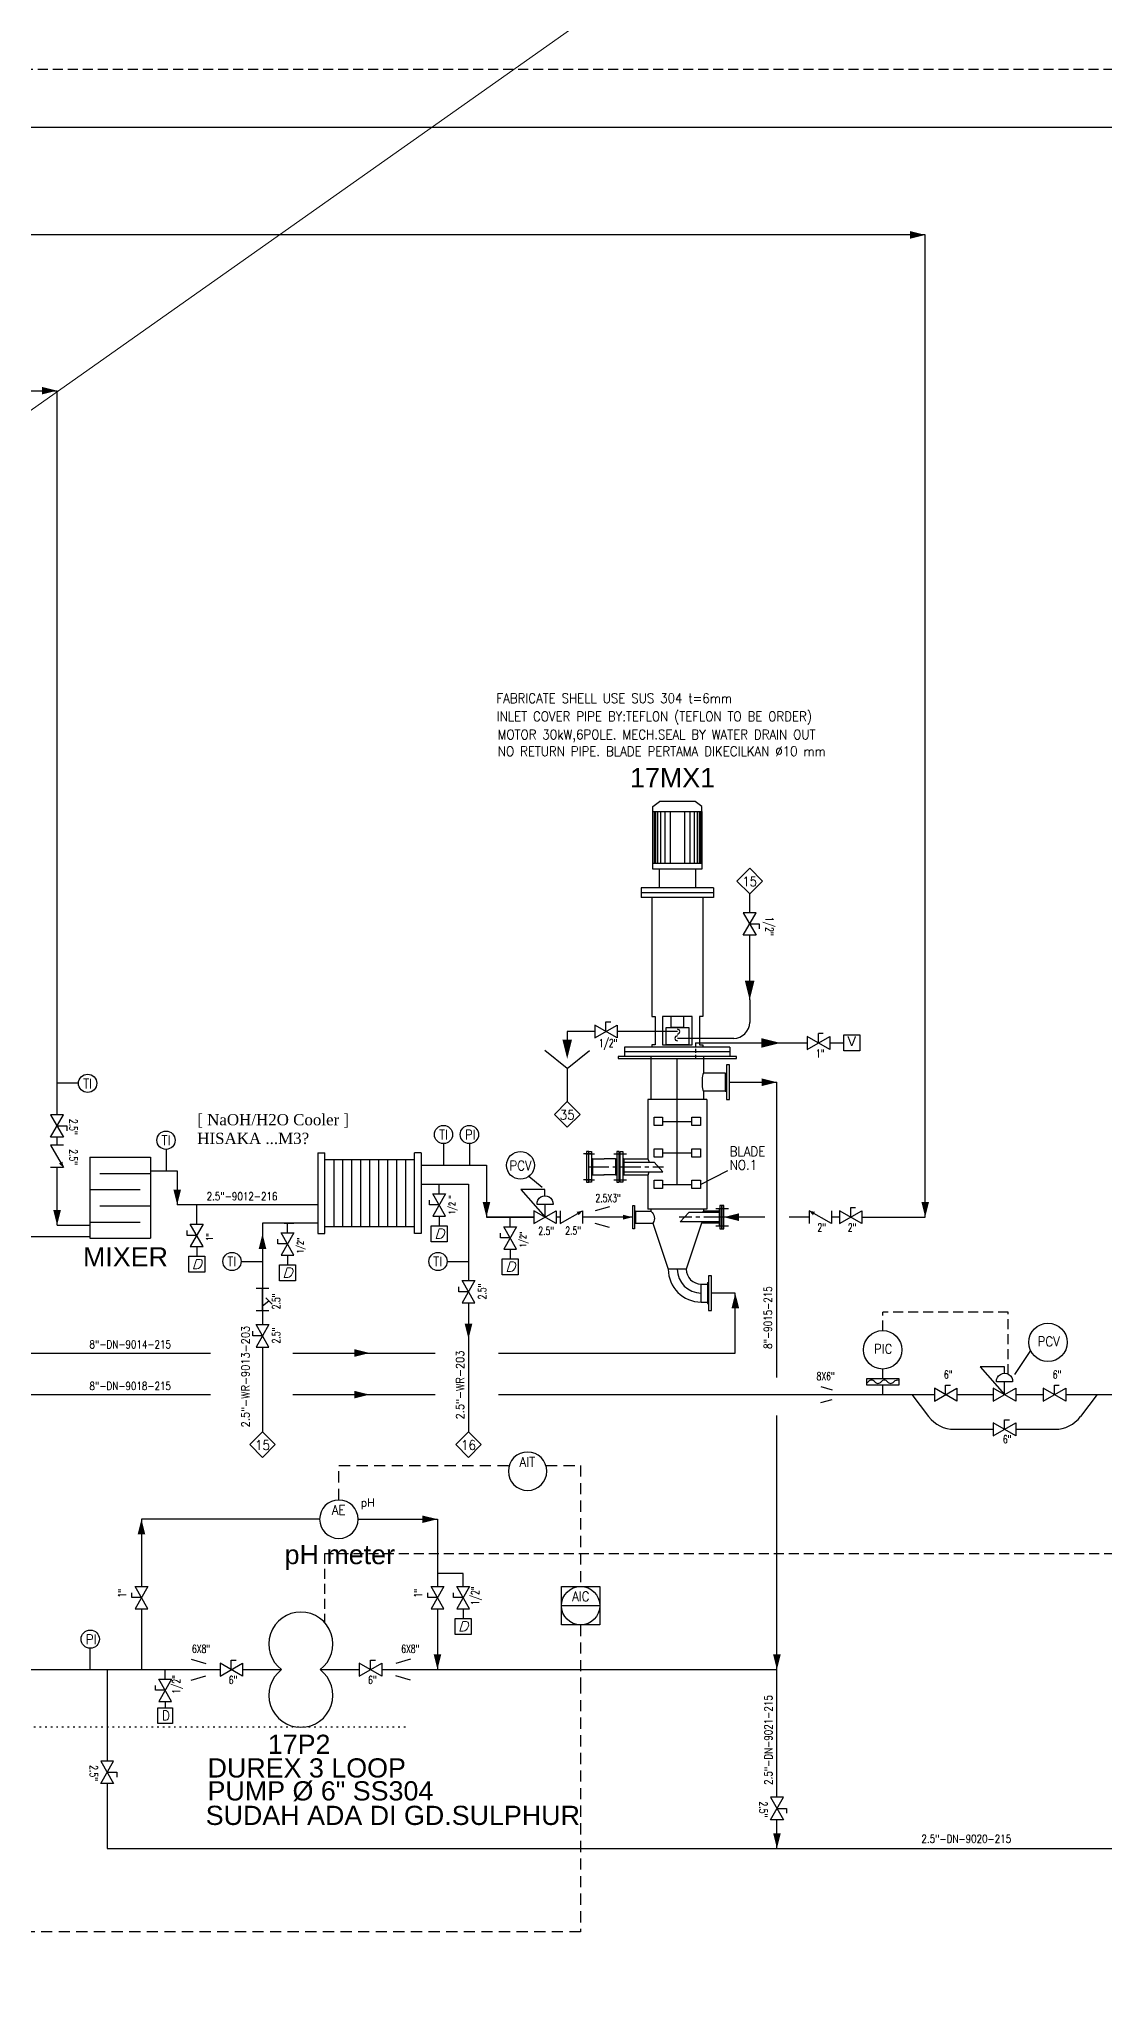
# Model space of a CAD drawing. Extents: x -29512 to 147477, y -5232 to 39709.
# Drawn here: x 138674.4 to 138740.9, y 7983 to 8104.3 of the extents above; entities that cross this region are included whole.
import ezdxf
from ezdxf.enums import TextEntityAlignment as Align

# ---------------------------------------------------------------- set-up
doc = ezdxf.new("R2010")
doc.units = 0
for name, pattern in [('CENTER', [2, 1.25, -0.25, 0.25, -0.25]), ('DOTTED', [0.25, 0, -0.25]), ('HIDDEN', [0.375, 0.25, -0.125]), ('TRATT2', [1.1, 0.7, -0.4])]:
    doc.linetypes.add(name, pattern=pattern)
doc.layers.get('0').update_dxf_attribs({"linetype": 'CONTINUOUS'})
for name, color, linetype in [('100', 1, 'CONTINUOUS'), ('GREEN', 92, 'CONTINUOUS'), ('Layer2', 13, 'CONTINUOUS'), ('NUVOLA', 6, 'CONTINUOUS'), ('P-707D', 7, 'CONTINUOUS'), ('RED', 1, 'CONTINUOUS'), ('S', 7, 'CONTINUOUS'), ('TRATT2', 5, 'TRATT2'), ('Y', 92, 'CONTINUOUS')]:
    doc.layers.add(name, color=color, linetype=linetype)
doc.layers.add('FITTING', color=7, linetype='CONTINUOUS', lineweight=13)
doc.styles.add('A3', font='arial.ttf', dxfattribs={"height": 0.3})
doc.styles.add('A6', font='arial.ttf', dxfattribs={"height": 0.6})
doc.styles.add('S', font='ITALIC', dxfattribs={"height": 6})
doc.styles.add('S2', font='SIMPLEX', dxfattribs={"height": 0.2})
doc.styles.add('S25', font='SIMPLEX', dxfattribs={"width": 0.8, "height": 0.25})
doc.styles.add('S25S', font='SIMPLEX.shx', dxfattribs={"width": 0.64, "height": 0.25})
doc.styles.add('S3', font='SIMPLEX', dxfattribs={"width": 0.9, "height": 0.3})
doc.styles.add('S3S', font='SIMPLEX', dxfattribs={"width": 0.7, "height": 0.3})

# ---------------------------------------------------------------- blocks, each defined once
blk = doc.blocks.new('NOMEN', base_point=(35, 22))
for p, q in [((35, 22.8), (34.6, 22.4)), ((35.4, 22.4), (35, 22.8)), ((34.6, 22.4), (35, 22)), ((35, 22), (35.4, 22.4))]:
    blk.add_line(p, q)
at = {"style": 'S3', "width": 0.9}
blk.add_attdef('1', text='', height=0.3, dxfattribs=at).set_placement((35, 22.236), align=Align.CENTER)
blk = doc.blocks.new('PRESA', base_point=(1.75, 0.1))
for p, q in [((1.5, 0.1), (1.5, 0.6)), ((1.5, 0.6), (2, 0.6)), ((2, 0.1), (1.5, 0.1)), ((2, 0.6), (2, 0.1))]:
    blk.add_line(p, q)
at = {"style": 'S', "width": 1.2}
blk.add_attdef('1', text='', height=0.3, dxfattribs=at).set_placement((1.75, 0.2), align=Align.CENTER)
blk = doc.blocks.new('FRECC1', base_point=(14, 17))
blk.add_solid([(14, 17), (14.3, 17.075), (14.3, 16.925)])
blk = doc.blocks.new('S', base_point=(32, 46))
for p, q in [((32.7, 45.8), (32, 46.2)), ((32, 45.8), (32.7, 46.2)), ((32, 46.2), (32, 45.8)), ((32.35, 46), (32.35, 46.3)), ((32.35, 46.3), (32.5, 46.3)), ((32.7, 46.2), (32.7, 45.8))]:
    blk.add_line(p, q)
at = {"layer": 'S', "style": 'S2', "width": 0.7}
blk.add_attdef('S', text='', height=0.2, dxfattribs=at).set_placement((32.35, 46.35), align=Align.CENTER)
blk = doc.blocks.new('K', base_point=(28, 47))
for p, q in [((28.7, 46.8), (28, 47.2)), ((28, 46.8), (28.7, 47.2)), ((28, 47.2), (28, 46.8)), ((28.7, 47.2), (28.7, 46.8))]:
    blk.add_line(p, q)
at = {"layer": 'S', "style": 'S2', "width": 0.7}
blk.add_attdef('K', text='', height=0.2, dxfattribs=at).set_placement((28.35, 47.3), align=Align.CENTER)
blk = doc.blocks.new('HC')
for p, q in [((1.107, 0.867), (0.35, 0)), ((0.356, 0.867), (1.107, 0.867)), ((0.356, 0.679), (0.356, 0.867)), ((0.1, 0.4), (0.6, 0.4)), ((0.35, 0.3), (0.35, 0.4)), ((0.35, 0), (0.35, 0.3))]:
    blk.add_line(p, q)
blk.add_arc((0.35, 0.419), 0.251, 355.65799, 184.34201)
blk.add_blockref('K', (0, 0))
blk = doc.blocks.new('LINEA', base_point=(21, 32))
at = {"layer": 'S', "style": 'S25', "width": 0.9}
blk.add_attdef('LINE', (21, 32.14), '', height=0.25, dxfattribs=at)
blk = doc.blocks.new('LOCALE')
blk.add_circle((0, 0), 0.6)
at = {"width": 0.9}
for tag, height, style, p in [('SIGLA', 0.3, 'S3', (0.005, 0.139)), ('NUMERO', 0.25, 'S25', (0.005, -0.436))]:
    blk.add_attdef(tag, text='', height=height, dxfattribs=dict(at, style=style)).set_placement(p, align=Align.CENTER)
blk = doc.blocks.new('MEMBRANA', base_point=(69.5, 41))
at = {"layer": 'S'}
for p, q in [((69, 41), (69, 41.2)), ((69, 41.2), (70, 41.2)), ((70, 41), (69, 41)), ((70, 41.2), (70, 41))]:
    blk.add_line(p, q, dxfattribs=at)
for centre, start, end in [((68.95, 41.175), 293.57818, 323.1301), ((69.15, 41.025), 36.8699, 143.1301), ((69.35, 41.175), 216.8699, 323.1301), ((69.55, 41.025), 36.8699, 143.1301), ((69.75, 41.175), 216.8699, 323.1301), ((69.95, 41.025), 68.19859, 143.1301)]:
    blk.add_arc(centre, 0.125, start, end, dxfattribs=at)
blk = doc.blocks.new('DRENO', base_point=(24, 11.8))
for p, q in [((24, 11.5), (24, 11.8)), ((24, 10.8), (24, 10.5))]:
    blk.add_line(p, q)
at = {"layer": 'S'}
for p, q in [((23.7, 11.15), (23.7, 11.3)), ((24, 11.15), (23.7, 11.15)), ((24.2, 10.8), (23.8, 11.5)), ((24.2, 11.5), (23.8, 10.8)), ((23.8, 11.5), (24.2, 11.5)), ((23.8, 10.8), (24.2, 10.8))]:
    blk.add_line(p, q, dxfattribs=at)
ref = blk.add_blockref('PRESA', (24, 10))
ref.add_attrib('1', 'D', dxfattribs={"layer": 'S', "height": 0.3, "style": 'S', "width": 1.2}).set_placement((24, 10.1), align=Align.CENTER)
at = {"layer": 'S', "style": 'S2', "width": 0.7}
for p in [(23.6, 11.15), (24.5, 11.15)]:
    blk.add_attdef('S', text='', height=0.2, rotation=90, dxfattribs=at).set_placement(p, align=Align.CENTER)
blk = doc.blocks.new('STRUM0')
blk.add_circle((0, 0), 0.6)
at = {"style": 'S3', "width": 0.9}
blk.add_attdef('2', text='', height=0.3, dxfattribs=at).set_placement((0.005, 0.139), align=Align.CENTER)
at = {"layer": 'S', "style": 'S25', "width": 0.9}
blk.add_attdef('1', text='', height=0.25, dxfattribs=at).set_placement((0.005, -0.436), align=Align.CENTER)
blk = doc.blocks.new('COMPUTER')
blk.add_line((-0.6, 0), (0.6, 0))
blk.add_lwpolyline([(-0.6, 0.6), (0.6, 0.6), (0.6, -0.6), (-0.6, -0.6), (-0.6, 0.6)])
blk.add_circle((0, 0), 0.6)
at = {"width": 0.9}
for tag, height, style, p in [('SIGLA', 0.3, 'S3', (0.005, 0.139)), ('NUMERO', 0.25, 'S25', (0.005, -0.436))]:
    blk.add_attdef(tag, text='', height=height, dxfattribs=dict(at, style=style)).set_placement(p, align=Align.CENTER)
at = {"style": 'S2'}
for tag, p in [('3', (0.8, 0.4)), ('4', (0.8, 0.1))]:
    blk.add_attdef(tag, p, '', height=0.2, dxfattribs=at)

msp = doc.modelspace()

# ---------------------------------------------------------------- linework, layer by layer
at = {"color": 5, "linetype": 'HIDDEN', "ltscale": 2.5}
for p, q in [((138568.407, 8102.364), (138783.4535, 8102.364)), ((138734.9497, 8024.6922), (138727.1126, 8024.6922)), ((138727.1126, 8023.5325), (138727.1126, 8024.6922)), ((138734.9497, 8020.8177), (138734.9497, 8024.6922)), ((138745.3157, 8009.5917), (138692.2535, 8009.5917)), ((138692.2535, 8009.5917), (138692.2535, 8005.2844))]:
    msp.add_line(p, q, dxfattribs=at)
for p, q in [((138710.528, 8041.8207), (138709.128, 8042.6207)), ((138709.128, 8041.8207), (138710.528, 8042.6207)), ((138709.128, 8042.6207), (138709.128, 8041.8207)), ((138709.828, 8042.2207), (138709.828, 8042.8207)), ((138709.828, 8042.8207), (138710.128, 8042.8207)), ((138710.528, 8042.6207), (138710.528, 8041.8207)), ((138722.4006, 8041.1092), (138723.8006, 8041.9092)), ((138722.4006, 8041.9092), (138722.4006, 8041.1092)), ((138723.8006, 8041.1092), (138722.4006, 8041.9092)), ((138723.1006, 8041.5092), (138723.1006, 8042.1092)), ((138723.4006, 8042.1092), (138723.1006, 8042.1092)), ((138723.8006, 8041.9092), (138723.8006, 8041.1092)), ((138707.4055, 8039.9153), (138706.0055, 8041.0457)), ((138707.4055, 8039.9153), (138708.8055, 8041.0457)), ((138707.4055, 8039.9153), (138707.4055, 8037.8457)), ((138692.8182, 8034.222), (138692.8182, 8030.022)), ((138693.3782, 8034.222), (138693.3782, 8030.022)), ((138693.9382, 8034.222), (138693.9382, 8030.022)), ((138694.4982, 8034.222), (138694.4982, 8030.022)), ((138695.0582, 8034.222), (138695.0582, 8030.022)), ((138695.6182, 8034.222), (138695.6182, 8030.022)), ((138696.1782, 8034.222), (138696.1782, 8030.022)), ((138696.7382, 8034.222), (138696.7382, 8030.022)), ((138697.2982, 8034.222), (138697.2982, 8030.022)), ((138705.0135, 8033.1759), (138705.8502, 8032.5053)), ((138698.2782, 8032.6844), (138701.2402, 8032.6844)), ((138701.2402, 8032.6844), (138701.2402, 8029.6446)), ((138691.8382, 8031.3849), (138683.0445, 8031.3849)), ((138684.2616, 8030.7849), (138684.2616, 8031.3849)), ((138705.0194, 8030.622), (138702.3598, 8030.622)), ((138691.8582, 8030.2464), (138688.373, 8030.2464)), ((138688.373, 8030.2464), (138688.373, 8023.9048)), ((138689.7336, 8030.2464), (138690.3336, 8030.2464)), ((138701.2402, 8029.9886), (138701.2402, 8026.6586)), ((138700.6402, 8025.9586), (138700.6402, 8026.2586)), ((138701.2402, 8025.9586), (138700.6402, 8025.9586)), ((138701.6402, 8026.6586), (138700.8402, 8025.2586)), ((138700.8402, 8026.6586), (138701.6402, 8026.6586)), ((138701.6402, 8025.2586), (138700.8402, 8026.6586)), ((138700.8402, 8025.2586), (138701.6402, 8025.2586)), ((138701.2402, 8025.2586), (138701.2402, 8024.9689)), ((138701.2402, 8025.2586), (138701.2402, 8019.9514)), ((138701.2402, 8024.6477), (138701.2402, 8017.2093)), ((138687.773, 8023.2048), (138687.773, 8023.5048)), ((138688.373, 8023.2048), (138687.773, 8023.2048)), ((138688.773, 8023.9048), (138687.973, 8022.5048)), ((138687.973, 8023.9048), (138688.773, 8023.9048)), ((138688.773, 8022.5048), (138687.973, 8023.9048)), ((138687.973, 8022.5048), (138688.773, 8022.5048)), ((138688.373, 8022.5048), (138688.373, 8017.2093)), ((138736.3501, 8022.2872), (138735.3401, 8020.7981)), ((138727.1126, 8020.5325), (138727.1126, 8021.1325)), ((138727.1126, 8019.5325), (138727.1126, 8020.1325)), ((138731.7417, 8019.1325), (138730.3417, 8019.9325)), ((138730.3417, 8019.1325), (138731.7417, 8019.9325)), ((138730.3417, 8019.9325), (138730.3417, 8019.1325)), ((138731.0417, 8019.5325), (138731.0417, 8020.1325)), ((138731.0417, 8020.1325), (138731.3417, 8020.1325)), ((138731.7417, 8019.9325), (138731.7417, 8019.1325)), ((138738.5417, 8019.1325), (138737.1417, 8019.9325)), ((138737.1417, 8019.1325), (138738.5417, 8019.9325)), ((138737.1417, 8019.9325), (138737.1417, 8019.1325)), ((138737.8417, 8019.5325), (138737.8417, 8020.1325)), ((138737.8417, 8020.1325), (138738.1417, 8020.1325)), ((138738.5417, 8019.9325), (138738.5417, 8019.1325)), ((138735.4229, 8016.9656), (138734.0229, 8017.7656)), ((138734.0229, 8016.9656), (138735.4229, 8017.7656)), ((138734.0229, 8017.7656), (138734.0229, 8016.9656)), ((138734.7229, 8017.3656), (138734.7229, 8017.9656)), ((138734.7229, 8017.9656), (138735.0229, 8017.9656)), ((138735.4229, 8017.7656), (138735.4229, 8016.9656)), ((138691.9423, 8011.7438), (138680.812, 8011.7438)), ((138680.812, 8011.7438), (138680.812, 8007.5438)), ((138694.3423, 8011.7438), (138699.3009, 8011.7438)), ((138699.3009, 8011.7438), (138699.3009, 8007.5438)), ((138681.212, 8007.5438), (138680.412, 8006.1438)), ((138680.412, 8007.5438), (138681.212, 8007.5438)), ((138681.212, 8006.1438), (138680.412, 8007.5438)), ((138699.7009, 8007.5438), (138698.9009, 8006.1438)), ((138698.9009, 8007.5438), (138699.7009, 8007.5438)), ((138699.7009, 8006.1438), (138698.9009, 8007.5438)), ((138700.9009, 8008.3438), (138699.3009, 8008.3438)), ((138700.9009, 8008.1438), (138700.9009, 8008.3438)), ((138700.9009, 8007.5438), (138700.9009, 8008.1438)), ((138680.212, 8006.8438), (138680.212, 8007.1438)), ((138680.812, 8006.8438), (138680.212, 8006.8438)), ((138680.412, 8006.1438), (138681.212, 8006.1438)), ((138680.812, 8006.1438), (138680.812, 8002.3438)), ((138698.7009, 8006.8438), (138698.7009, 8007.1438)), ((138699.3009, 8006.8438), (138698.7009, 8006.8438)), ((138698.9009, 8006.1438), (138699.7009, 8006.1438)), ((138699.3009, 8006.1438), (138699.3009, 8002.3438)), ((138700.9009, 8006.1438), (138700.9009, 8005.5438)), ((138687.1179, 8001.9438), (138685.7179, 8002.7438)), ((138685.7179, 8001.9438), (138687.1179, 8002.7438)), ((138685.7179, 8002.7438), (138685.7179, 8001.9438)), ((138686.4179, 8002.3438), (138686.4179, 8002.9438)), ((138686.4179, 8002.9438), (138686.7179, 8002.9438)), ((138687.1179, 8002.7438), (138687.1179, 8001.9438)), ((138695.8205, 8001.9438), (138694.4205, 8002.7438)), ((138694.4205, 8001.9438), (138695.8205, 8002.7438)), ((138694.4205, 8002.7438), (138694.4205, 8001.9438)), ((138695.1205, 8002.3438), (138695.1205, 8002.9438)), ((138695.1205, 8002.9438), (138695.4205, 8002.9438)), ((138695.8205, 8002.7438), (138695.8205, 8001.9438))]:
    msp.add_line(p, q)
at = {"color": 0}
for p, q in [((138709.128, 8042.2207), (138707.4055, 8042.2207)), ((138707.4055, 8042.2207), (138707.4055, 8041.1971)), ((138714.2875, 8042.2207), (138710.528, 8042.2207)), ((138676.8751, 8038.9866), (138675.5399, 8038.9866)), ((138699.6788, 8035.2169), (138699.6788, 8033.8817)), ((138701.2957, 8035.2169), (138701.2957, 8033.8817)), ((138682.3461, 8034.8592), (138682.3461, 8033.5239)), ((138681.3724, 8033.5239), (138683.0445, 8033.5239)), ((138683.0445, 8033.5239), (138683.0445, 8031.3849)), ((138698.2782, 8033.8817), (138702.3598, 8033.8817)), ((138702.3598, 8033.8817), (138702.3598, 8030.622)), ((138715.7236, 8032.6715), (138717.4406, 8033.5419)), ((138702.3598, 8030.622), (138705.3236, 8030.622)), ((138687.0378, 8027.8531), (138688.373, 8027.8531)), ((138699.905, 8027.8531), (138701.2402, 8027.8531)), ((138677.5888, 8003.679), (138677.5888, 8002.3438)), ((138682.2931, 8001.7585), (138682.2931, 8002.3438)), ((138682.2931, 8000.3585), (138682.2931, 7999.9503))]:
    msp.add_line(p, q, dxfattribs=at)
at = {"color": 5}
for p, q in [((138677.5778, 8034.3672), (138681.3724, 8034.3672)), ((138677.5778, 8034.3672), (138677.5778, 8029.3077)), ((138677.5778, 8034.3672), (138681.3724, 8034.3672)), ((138681.3724, 8034.3672), (138681.3724, 8029.3077)), ((138678.2102, 8033.3553), (138681.3724, 8033.3553)), ((138677.5778, 8032.3434), (138680.74, 8032.3434)), ((138678.2102, 8031.3315), (138681.3724, 8031.3315)), ((138677.5778, 8030.3196), (138680.74, 8030.3196)), ((138677.5778, 8029.3077), (138681.3724, 8029.3077))]:
    msp.add_line(p, q, dxfattribs=at)
at = {"color": 0}
msp.add_lwpolyline([(138681.8252, 7999.9503), (138682.761, 7999.9503), (138682.761, 7998.9754), (138681.8252, 7998.9754)], close=True, dxfattribs=at)
for centre in [(138677.4464, 8038.9866), (138682.3461, 8035.4304), (138699.6788, 8035.7881), (138701.2957, 8035.7881), (138686.4665, 8027.8531), (138699.3338, 8027.8531), (138677.6112, 8004.2498)]:
    msp.add_circle(centre, 0.5712, dxfattribs=at)
for centre, radius in [((138704.4872, 8033.8656), 0.8675), ((138737.4362, 8022.7975), 1.2)]:
    msp.add_circle(centre, radius)
at = {"layer": 'FITTING', "linetype": 'ByBlock', "ltscale": 0.5}
msp.add_line((138383.5333, 7876.2005), (138801.2833, 8170.9505), dxfattribs=at)
at = {"layer": 'GREEN'}
for p, q in [((138712.7586, 8056.2775), (138713.1621, 8056.6081)), ((138712.7586, 8055.9777), (138712.7586, 8056.2775)), ((138712.8277, 8055.9777), (138712.8277, 8052.7154)), ((138712.9145, 8055.9777), (138712.9145, 8052.7154)), ((138713.0406, 8055.9777), (138713.0406, 8052.7154)), ((138715.4021, 8056.6081), (138713.1621, 8056.6081)), ((138713.2378, 8055.9777), (138713.2378, 8052.7154)), ((138713.498, 8055.9777), (138713.498, 8052.7154)), ((138713.8292, 8055.9777), (138713.8292, 8052.7154)), ((138714.7349, 8055.9777), (138714.7349, 8052.7154)), ((138715.0661, 8055.9777), (138715.0661, 8052.7154)), ((138715.3264, 8055.9777), (138715.3264, 8052.7154)), ((138715.8055, 8056.2775), (138715.4021, 8056.6081)), ((138715.5235, 8055.9777), (138715.5235, 8052.7154)), ((138715.6497, 8055.9777), (138715.6497, 8052.7154)), ((138715.7364, 8055.9777), (138715.7364, 8052.7154)), ((138715.8055, 8055.9777), (138715.8055, 8056.2775)), ((138715.8055, 8052.7154), (138712.7586, 8052.7154)), ((138713.1411, 8052.3815), (138713.1411, 8051.1953)), ((138715.423, 8052.3815), (138715.423, 8051.1953)), ((138716.5376, 8051.1953), (138712.0265, 8051.1953)), ((138712.0265, 8051.1953), (138712.0265, 8050.9001)), ((138716.5376, 8051.1953), (138716.5376, 8050.9001)), ((138716.5376, 8050.9001), (138712.0265, 8050.9001)), ((138712.0265, 8050.9001), (138712.0265, 8050.6048)), ((138716.5376, 8050.6048), (138712.0265, 8050.6048)), ((138712.6877, 8050.6048), (138712.6877, 8043.1726)), ((138715.8764, 8050.6048), (138715.8764, 8043.1726)), ((138716.5376, 8050.9001), (138716.5376, 8050.6048)), ((138712.6877, 8043.1726), (138712.8979, 8043.1726)), ((138712.8979, 8043.1726), (138712.8979, 8041.3949)), ((138715.8764, 8043.1726), (138715.6662, 8043.1726)), ((138715.6662, 8043.1726), (138715.6662, 8041.3949)), ((138712.6877, 8041.3949), (138712.6877, 8041.2508)), ((138712.8979, 8041.3949), (138712.6877, 8041.3949)), ((138715.6662, 8041.3949), (138715.8764, 8041.3949)), ((138715.8764, 8041.3949), (138715.8764, 8041.2508)), ((138717.5729, 8041.2508), (138710.9912, 8041.2508)), ((138710.9912, 8041.2508), (138710.9912, 8040.9556)), ((138717.5729, 8040.9556), (138710.9912, 8040.9556)), ((138710.9912, 8040.9556), (138710.9912, 8040.6603)), ((138712.6385, 8040.6603), (138712.6385, 8037.9676)), ((138715.9256, 8040.6603), (138715.9256, 8039.6158)), ((138717.5729, 8041.2508), (138717.5729, 8040.9556)), ((138717.5729, 8040.9556), (138717.5729, 8040.6603)), ((138717.2768, 8039.6158), (138715.9256, 8039.6158)), ((138717.2768, 8039.6158), (138717.2768, 8038.491)), ((138717.2768, 8039.6158), (138717.3575, 8039.6158)), ((138712.4466, 8037.9676), (138712.4466, 8034.2663)), ((138716.1175, 8037.9676), (138712.4466, 8037.9676)), ((138715.9256, 8038.491), (138715.9256, 8037.9676)), ((138715.9256, 8038.491), (138715.9256, 8037.9676)), ((138715.9256, 8038.491), (138715.9256, 8037.9676)), ((138717.2768, 8038.491), (138715.9256, 8038.491)), ((138716.1175, 8037.9676), (138716.1175, 8031.1141)), ((138717.2768, 8038.491), (138717.3575, 8038.491)), ((138712.8405, 8036.3408), (138712.8405, 8036.865)), ((138712.8405, 8036.865), (138713.3647, 8036.865)), ((138713.3647, 8036.865), (138713.3647, 8036.3408)), ((138713.3647, 8036.6029), (138715.1994, 8036.6029)), ((138715.1994, 8036.865), (138715.7236, 8036.865)), ((138715.1994, 8036.3408), (138715.1994, 8036.865)), ((138715.7236, 8036.865), (138715.7236, 8036.3408)), ((138713.3647, 8036.3408), (138712.8405, 8036.3408)), ((138715.7236, 8036.3408), (138715.1994, 8036.3408)), ((138691.8382, 8034.642), (138691.8382, 8029.602)), ((138691.8382, 8034.642), (138692.2582, 8034.642)), ((138692.2582, 8029.602), (138692.2582, 8034.642)), ((138692.2582, 8034.222), (138697.8582, 8034.222)), ((138697.8582, 8029.602), (138697.8582, 8034.642)), ((138698.2782, 8034.642), (138697.8582, 8034.642)), ((138698.2782, 8034.642), (138698.2782, 8029.602)), ((138708.9924, 8034.2663), (138708.9206, 8034.2663)), ((138708.9924, 8034.2663), (138709.7114, 8034.2663)), ((138708.9924, 8034.2663), (138708.9924, 8033.2657)), ((138710.4305, 8034.2663), (138709.7114, 8034.2663)), ((138710.4305, 8034.2663), (138710.4305, 8033.2657)), ((138710.4305, 8034.2663), (138710.5023, 8034.2663)), ((138710.9421, 8034.2663), (138710.8703, 8034.2663)), ((138710.9421, 8034.2663), (138712.4466, 8034.2663)), ((138710.9421, 8034.2663), (138710.9421, 8033.2657)), ((138710.9421, 8034.0663), (138712.8326, 8034.0663)), ((138713.3763, 8033.4657), (138712.8326, 8034.0663)), ((138712.8405, 8034.3751), (138712.8405, 8034.8993)), ((138712.8405, 8034.8993), (138713.3647, 8034.8993)), ((138713.3647, 8034.3751), (138712.8405, 8034.3751)), ((138713.3647, 8034.8993), (138713.3647, 8034.3751)), ((138713.3647, 8034.6372), (138715.1994, 8034.6372)), ((138715.1994, 8034.3751), (138715.1994, 8034.8993)), ((138715.1994, 8034.8993), (138715.7236, 8034.8993)), ((138715.7236, 8034.3751), (138715.1994, 8034.3751)), ((138715.7236, 8034.8993), (138715.7236, 8034.3751)), ((138708.9924, 8033.2657), (138708.9206, 8033.2657)), ((138708.9924, 8033.2657), (138709.7208, 8033.2657)), ((138710.4305, 8033.2657), (138709.702, 8033.2657)), ((138710.4305, 8033.2657), (138710.5023, 8033.2657)), ((138710.9421, 8033.2657), (138710.8703, 8033.2657)), ((138710.9421, 8033.4657), (138713.3763, 8033.4657)), ((138710.9421, 8033.2657), (138712.456, 8033.2657)), ((138712.4466, 8033.2657), (138712.4466, 8031.1141)), ((138712.8405, 8032.4094), (138712.8405, 8032.9335)), ((138712.8405, 8032.9335), (138713.3647, 8032.9335)), ((138713.3647, 8032.9335), (138713.3647, 8032.4094)), ((138715.1994, 8032.4094), (138715.1994, 8032.9335)), ((138715.1994, 8032.9335), (138715.7236, 8032.9335)), ((138715.7236, 8032.9335), (138715.7236, 8032.4094)), ((138713.3647, 8032.4094), (138712.8405, 8032.4094)), ((138713.3647, 8032.6715), (138715.1994, 8032.6715)), ((138715.7236, 8032.4094), (138715.1994, 8032.4094)), ((138711.6704, 8030.9975), (138711.6165, 8030.9975)), ((138711.6704, 8030.9975), (138712.6385, 8030.9975)), ((138711.6704, 8030.9975), (138711.6704, 8030.2465)), ((138716.1175, 8031.1141), (138712.4466, 8031.1141)), ((138712.6385, 8031.1141), (138712.6385, 8030.9975)), ((138714.4596, 8030.3217), (138715.0032, 8030.9223)), ((138716.8938, 8030.9223), (138715.0032, 8030.9223)), ((138715.9256, 8031.1141), (138715.9256, 8030.9975)), ((138716.8938, 8030.9975), (138715.9256, 8030.9975)), ((138716.8938, 8031.1223), (138716.8938, 8030.1217)), ((138716.8938, 8030.9975), (138716.8938, 8030.2465)), ((138716.8938, 8030.9975), (138716.9477, 8030.9975)), ((138691.8382, 8029.602), (138692.2582, 8029.602)), ((138697.8582, 8030.022), (138692.2582, 8030.022)), ((138698.2782, 8029.602), (138697.8582, 8029.602)), ((138711.6704, 8030.2465), (138711.6165, 8030.2465)), ((138711.6704, 8030.2465), (138712.7637, 8030.2465)), ((138712.7637, 8030.2465), (138713.7211, 8027.3743)), ((138716.8938, 8030.3217), (138714.4596, 8030.3217)), ((138715.8004, 8030.2465), (138714.843, 8027.3743)), ((138716.8938, 8030.2465), (138715.8004, 8030.2465)), ((138716.8938, 8030.2465), (138716.9477, 8030.2465)), ((138714.843, 8027.3743), (138713.7211, 8027.3743)), ((138715.7524, 8026.4394), (138715.7524, 8025.3177)), ((138715.778, 8026.4394), (138716.1605, 8026.4394)), ((138716.1605, 8026.5394), (138716.1605, 8025.2175)), ((138716.1605, 8026.5394), (138716.2412, 8026.5394)), ((138715.778, 8025.3175), (138716.1605, 8025.3175)), ((138716.1605, 8025.2175), (138716.2412, 8025.2175))]:
    msp.add_line(p, q, dxfattribs=at)
for points in [[(138712.7586, 8055.9777), (138715.8055, 8055.9777), (138715.8055, 8052.3815), (138712.7586, 8052.3815)], [(138715.2106, 8043.1726), (138713.3535, 8043.1726), (138713.3535, 8041.3949), (138715.2106, 8041.3949)], [(138717.9726, 8040.6603), (138710.5915, 8040.6603), (138710.5915, 8040.5296), (138717.9726, 8040.5296)]]:
    msp.add_lwpolyline(points, close=True, dxfattribs=at)
for points in [[(138717.3575, 8037.9708), (138717.5347, 8037.9708), (138717.5347, 8040.136), (138717.3575, 8040.136), (138717.3575, 8037.9708)], [(138708.6054, 8032.803), (138708.763, 8032.803), (138708.763, 8034.729), (138708.6054, 8034.729), (138708.6054, 8032.803)], [(138708.9206, 8032.803), (138708.763, 8032.803), (138708.763, 8034.729), (138708.9206, 8034.729), (138708.9206, 8032.803)], [(138710.5023, 8032.803), (138710.6599, 8032.803), (138710.6599, 8034.729), (138710.5023, 8034.729), (138710.5023, 8032.803)], [(138710.8703, 8032.803), (138710.7127, 8032.803), (138710.7127, 8034.729), (138710.8703, 8034.729), (138710.8703, 8032.803)], [(138711.6165, 8029.8993), (138711.4982, 8029.8993), (138711.4982, 8031.3447), (138711.6165, 8031.3447), (138711.6165, 8029.8993)], [(138716.9477, 8029.8993), (138717.0659, 8029.8993), (138717.0659, 8031.3447), (138716.9477, 8031.3447), (138716.9477, 8029.8993)], [(138717.0659, 8029.8993), (138717.1842, 8029.8993), (138717.1842, 8031.3447), (138717.0659, 8031.3447), (138717.0659, 8029.8993)], [(138716.2412, 8024.7944), (138716.4184, 8024.7944), (138716.4184, 8026.9595), (138716.2412, 8026.9595), (138716.2412, 8024.7944)]]:
    msp.add_lwpolyline(points, dxfattribs=at)
for centre, radius, start, end in [((138715.778, 8027.3743), 2.0569, 180, 270), ((138715.778, 8027.3743), 1.4959, 180, 270), ((138715.778, 8027.3743), 0.9349, 180, 270), ((138690.7692, 8003.9438), 2, 306.869898, 233.130102), ((138690.7692, 8000.7438), 2, 126.869898, 53.130102)]:
    msp.add_arc(centre, radius, start, end, dxfattribs=at)
for centre, major_axis, ratio, start_param, end_param in [((138715.9256, 8039.0534), (0, -0.5624), 0.17601946, 3.14159265, 6.28318531), ((138716.3247, 8030.5349), (-0.5318, 0.3055), 0.9670126, -0.34826178, -0.16868326)]:
    msp.add_ellipse(centre, major_axis=major_axis, ratio=ratio, start_param=start_param, end_param=end_param, dxfattribs=at)
at = {"layer": 'GREEN', "extrusion": (0, 0, -1)}
for centre, major_axis, ratio, start_param, end_param in [((138711.9149, 8033.6499), (0.1284, 0.9765), 0.62760862, 0.8080187, 1.049486), ((138711.9149, 8033.6499), (0.1284, 0.9765), 0.62760862, 1.67762569, 1.89144467), ((138712.2395, 8030.5349), (0.5318, 0.3055), 0.9670126, -0.34826178, 1.03904437), ((138716.3247, 8030.7091), (-0.5318, -0.3055), 0.9670126, -0.34826178, -0.16868326)]:
    msp.add_ellipse(centre, major_axis=major_axis, ratio=ratio, start_param=start_param, end_param=end_param, dxfattribs=at)
at = {"layer": 'Layer2', "color": 6}
msp.add_line((138672.9399, 8029.4194), (138677.5778, 8029.4194), dxfattribs=at)
at = {"layer": 'NUVOLA', "color": 13}
for p, q in [((138729.7696, 8092.0092), (138600.6493, 8092.0092)), ((138729.7696, 8030.622), (138729.7696, 8092.0092)), ((138719.7418, 8030.622), (138717.1842, 8030.622)), ((138722.5163, 8030.622), (138721.2709, 8030.622)), ((138724.412, 8030.622), (138723.9163, 8030.622)), ((138725.812, 8030.622), (138729.7696, 8030.622))]:
    msp.add_line(p, q, dxfattribs=at)
at = {"layer": 'NUVOLA', "color": 3}
for p, q in [((138630.4438, 8082.2758), (138675.5399, 8082.2758)), ((138675.5399, 8045.9912), (138675.5399, 8082.2758)), ((138675.5399, 8045.9912), (138675.5399, 8045.9912)), ((138675.5399, 8037.0248), (138675.5399, 8045.9912)), ((138675.5399, 8035.1291), (138675.5399, 8035.6248)), ((138675.5399, 8035.1291), (138675.5399, 8035.6248)), ((138675.5399, 8030.1123), (138675.5399, 8033.7291)), ((138675.5399, 8030.1123), (138677.5778, 8030.1123))]:
    msp.add_line(p, q, dxfattribs=at)
at = {"layer": 'NUVOLA', "color": 0}
for p, q in [((138718.8037, 8049.6525), (138718.8037, 8050.8268)), ((138718.8037, 8044.1962), (138718.8037, 8048.2525)), ((138718.8037, 8044.1962), (138718.8037, 8042.7969)), ((138717.8037, 8041.7969), (138714.2875, 8041.7969)), ((138715.4201, 8041.5092), (138722.4006, 8041.5092)), ((138723.8006, 8041.5092), (138724.6758, 8041.5092)), ((138714.2821, 8032.6715), (138714.2821, 8040.5296)), ((138705.3236, 8030.622), (138702.3598, 8030.622)), ((138706.962, 8030.622), (138706.7236, 8030.622)), ((138711.4982, 8030.622), (138708.362, 8030.622))]:
    msp.add_line(p, q, dxfattribs=at)
at = {"layer": 'NUVOLA', "color": 0, "linetype": 'HIDDEN'}
msp.add_line((138715.4201, 8041.5092), (138715.4201, 8040.5296), dxfattribs=at)
at = {"layer": 'NUVOLA', "color": 1}
for p, q in [((138717.5347, 8039.0534), (138720.5063, 8039.0534)), ((138720.5063, 8029.426), (138720.5063, 8039.0534)), ((138708.9473, 8034.5837), (138708.4211, 8034.5837)), ((138708.5787, 8034.5837), (138709.1049, 8034.5837)), ((138710.318, 8034.5837), (138711.1033, 8034.5837)), ((138708.9473, 8032.9484), (138708.4211, 8032.9484)), ((138708.5787, 8032.9484), (138709.1049, 8032.9484)), ((138710.318, 8032.9484), (138711.1033, 8032.9484)), ((138716.6855, 8031.1654), (138717.4709, 8031.1654)), ((138716.6855, 8030.0787), (138717.4709, 8030.0787)), ((138720.5063, 8020.6106), (138720.5063, 8029.426)), ((138717.9063, 8025.8769), (138716.4184, 8025.8769)), ((138717.9063, 8022.1325), (138717.9063, 8025.8769)), ((138668.251, 8022.1325), (138685.1297, 8022.1325)), ((138690.2569, 8022.1325), (138699.1566, 8022.1325)), ((138703.1241, 8022.1325), (138717.9063, 8022.1325)), ((138668.251, 8019.5325), (138685.1297, 8019.5325)), ((138690.2569, 8019.5325), (138699.1566, 8019.5325)), ((138703.1241, 8019.5325), (138730.3417, 8019.5325)), ((138728.9338, 8019.5325), (138729.9802, 8018.1555)), ((138731.7417, 8019.5325), (138734.0229, 8019.5325)), ((138735.4229, 8019.5325), (138737.1417, 8019.5325)), ((138738.5417, 8019.5325), (138743.2741, 8019.5325)), ((138740.512, 8019.5325), (138739.4656, 8018.1555)), ((138720.5063, 7994.3664), (138720.5063, 8018.2185)), ((138731.5726, 8017.3656), (138734.0229, 8017.3656)), ((138735.4229, 8017.3656), (138737.8732, 8017.3656)), ((138656.3745, 8002.3438), (138685.7179, 8002.3438)), ((138687.1179, 8002.3438), (138689.5692, 8002.3438)), ((138691.9692, 8002.3438), (138694.4205, 8002.3438)), ((138695.8205, 8002.3438), (138699.4613, 8002.3438)), ((138699.4613, 8002.3438), (138701.2748, 8002.3438)), ((138701.2748, 8002.3438), (138720.5063, 8002.3438)), ((138720.5063, 7991.1688), (138720.5063, 7992.9664))]:
    msp.add_line(p, q, dxfattribs=at)
at = {"layer": 'NUVOLA', "color": 0, "linetype": 'CENTER'}
for p, q in [((138708.763, 8033.766), (138713.4299, 8033.766)), ((138717.1842, 8030.622), (138714.406, 8030.622))]:
    msp.add_line(p, q, dxfattribs=at)
at = {"layer": 'NUVOLA', "color": 9, "linetype": 'DOTTED'}
msp.add_line((138697.2982, 7998.7438), (138639.8018, 7998.7438), dxfattribs=at)
at = {"layer": 'NUVOLA', "color": 0}
msp.add_lwpolyline([(138714.671, 8043.1726), (138714.671, 8042.4733), (138713.904, 8042.4733), (138713.904, 8043.1726)], dxfattribs=at)
msp.add_lwpolyline([(138713.58, 8042.4733), (138714.9951, 8042.4733), (138714.9951, 8041.3949), (138713.58, 8041.3949)], close=True, dxfattribs=at)
for centre, radius, start, end in [((138717.8037, 8042.7969), 1, 270, 0), ((138714.2875, 8041.7969), 0.1526, 90, 270), ((138714.2875, 8042.2207), 0.1526, 270, 90)]:
    msp.add_arc(centre, radius, start, end, dxfattribs=at)
at = {"layer": 'NUVOLA', "color": 1}
for centre, start, end in [((138731.5726, 8019.3656), 217.230965, 270), ((138737.8732, 8019.3656), 270, 322.769035)]:
    msp.add_arc(centre, 2, start, end, dxfattribs=at)
at = {"layer": 'P-707D', "color": 1}
msp.add_line((138770.6593, 8098.7334), (138568.407, 8098.7334), dxfattribs=at)
at = {"layer": 'RED'}
for p, q in [((138678.6749, 8002.3438), (138678.6749, 7996.6339)), ((138678.6749, 7995.2339), (138678.6749, 7991.1688)), ((138678.6749, 7991.1688), (138752.6573, 7991.1688))]:
    msp.add_line(p, q, dxfattribs=at)
at = {"layer": 'S'}
for p, q in [((138675.1399, 8035.1291), (138675.9399, 8033.7291)), ((138675.9399, 8035.1291), (138675.1399, 8035.1291)), ((138675.9399, 8033.7291), (138675.1399, 8033.7291)), ((138706.962, 8030.222), (138708.362, 8031.022)), ((138706.962, 8031.022), (138706.962, 8030.222)), ((138708.362, 8031.022), (138708.362, 8030.222)), ((138710.0568, 8031.272), (138709.1468, 8031.012)), ((138722.5163, 8031.022), (138722.5163, 8030.222)), ((138723.9163, 8030.222), (138722.5163, 8031.022)), ((138723.9163, 8031.022), (138723.9163, 8030.222)), ((138710.0568, 8029.972), (138709.1468, 8030.232)), ((138687.973, 8026.1875), (138688.773, 8026.1875)), ((138688.373, 8024.7875), (138688.373, 8026.1875)), ((138688.973, 8025.1875), (138688.573, 8025.5875)), ((138687.973, 8024.7875), (138688.773, 8024.7875)), ((138688.373, 8025.0875), (138688.773, 8025.3875)), ((138723.2549, 8020.0325), (138723.9549, 8019.8325)), ((138723.2549, 8019.0325), (138723.9549, 8019.2325)), ((138701.3009, 8006.1438), (138700.5009, 8007.5438)), ((138701.3009, 8007.5438), (138700.5009, 8006.1438)), ((138700.5009, 8007.5438), (138701.3009, 8007.5438)), ((138700.3009, 8006.8438), (138700.3009, 8007.1438)), ((138700.9009, 8006.8438), (138700.3009, 8006.8438)), ((138700.5009, 8006.1438), (138701.3009, 8006.1438)), ((138683.9213, 8002.9938), (138684.8313, 8002.7338)), ((138697.6171, 8002.9938), (138696.7071, 8002.7338)), ((138683.9213, 8001.6938), (138684.8313, 8001.9538)), ((138697.6171, 8001.6938), (138696.7071, 8001.9538))]:
    msp.add_line(p, q, dxfattribs=at)
for points in [[(138675.9399, 8033.7291), (138675.8738, 8034.0916), (138675.6574, 8033.9662)], [(138708.362, 8031.022), (138707.9995, 8030.9559), (138708.1249, 8030.7395)], [(138722.5163, 8031.022), (138722.8788, 8030.9559), (138722.7534, 8030.7395)]]:
    msp.add_solid(points, dxfattribs=at)
at = {"layer": 'TRATT2'}
for p, q in [((138693.1423, 8012.9438), (138693.1423, 8015.1057)), ((138693.1423, 8015.1057), (138703.7862, 8015.1057)), ((138706.0745, 8015.1057), (138708.2427, 8015.1057)), ((138708.2427, 8015.1057), (138708.2427, 8007.5438)), ((138708.2427, 8005.1438), (138708.2427, 8001.5438)), ((138708.2427, 8001.5438), (138708.2427, 7985.9681)), ((138708.2427, 7985.9681), (138605.1467, 7985.9681))]:
    msp.add_line(p, q, dxfattribs=at)

# ---------------------------------------------------------------- block references
at = {"xscale": 2, "yscale": 2, "zscale": 2}
for name, p, values in [('NOMEN', (138718.8037, 8050.8268), {'1': '15'}), ('NOMEN', (138707.4055, 8036.2457), {'1': '35'}), ('NOMEN', (138688.373, 8015.6093), {'1': '15'}), ('NOMEN', (138701.2402, 8015.6093), {'1': '16'}), ('COMPUTER', (138708.2427, 8006.3438), {'SIGLA': 'AIC'})]:
    msp.add_blockref(name, p, dxfattribs=at).add_auto_attribs(values)
for p, rotation in [((138718.8037, 8049.6525), 270), ((138675.5399, 8037.0248), 270), ((138682.2931, 8000.3585), 90), ((138678.6749, 7996.6339), 270), ((138720.5063, 7994.3664), 270)]:
    msp.add_blockref('S', p, dxfattribs=dict(at, rotation=rotation))
at = {"color": 0}
for p, xscale, yscale, zscale, rotation in [((138718.8037, 8044.1962), 4, 4, 4, 90), ((138707.4055, 8040.5089), 4, 4, 4, 90), ((138720.7328, 8041.5092), 4, 4, 4, 180), ((138683.0445, 8031.3849), 3.159863186343046, 3.159863186343046, 3.159863186343046, 90), ((138702.3598, 8030.622), 3.159863186343046, 3.159863186343046, 3.159863186343046, 90), ((138711.4982, 8030.622), 2, 2, 2, 180), ((138688.373, 8029.5853), 3.159863186343046, 3.159863186343046, 3.159863186343046, 270), ((138701.2402, 8023.0143), 3.159863186343046, 3.159863186343046, 3.159863186343046, 90), ((138680.812, 8011.7438), 3.159863186342818, 3.159863186342818, 3.159863186342818, 270), ((138699.3009, 8011.7438), 3.159863186342818, 3.159863186342818, 3.159863186342818, 180), ((138699.3009, 8002.3438), 3.159863186342818, 3.159863186342818, 3.159863186342818, 90)]:
    msp.add_blockref('FRECC1', p, dxfattribs=dict(at, xscale=xscale, yscale=yscale, zscale=zscale, rotation=rotation))
ref = msp.add_blockref('PRESA', (138725.1758, 8041.0092), dxfattribs=dict(xscale=2, yscale=2, zscale=2))
ref.add_attrib('1', 'V', dxfattribs={"height": 0.6, "style": 'A3'}).set_placement((138725.1806, 8041.3212), align=Align.CENTER)
ref = msp.add_blockref('LINEA', (138684.8824, 8031.3965), dxfattribs=dict(xscale=2, yscale=2, zscale=2))
ref.add_attrib('LINE', '2.5"-9012-216', (138684.8824, 8031.6758), dxfattribs={"layer": 'S', "height": 0.5, "style": 'S25', "width": 0.8})
ref = msp.add_blockref('DRENO', (138699.4116, 8032.6844), dxfattribs=dict(xscale=2, yscale=2, zscale=2))
ref.add_attrib('S', '1/2 "', dxfattribs={"layer": 'S', "height": 0.4, "rotation": 90, "style": 'S2', "width": 0.7}).set_placement((138700.4116, 8031.3844), align=Align.CENTER)
at = {"yscale": 2, "zscale": 2}
for name, p, xscale in [('HC', (138706.7236, 8030.622), -2), ('S', (138724.412, 8030.622), 2), ('LOCALE', (138727.1126, 8022.3325), 2), ('HC', (138735.4229, 8019.5325), -2), ('MEMBRANA', (138727.1126, 8020.1325), 2)]:
    msp.add_blockref(name, p, dxfattribs=dict(at, xscale=xscale))
ref = msp.add_blockref('DRENO', (138684.2616, 8030.7849), dxfattribs=dict(xscale=2, yscale=2, zscale=2))
ref.add_attrib('S', '1" ', dxfattribs={"layer": 'S', "height": 0.4, "rotation": 90, "style": 'S2', "width": 0.7}).set_placement((138685.2616, 8029.4849), align=Align.CENTER)
ref = msp.add_blockref('DRENO', (138703.8466, 8030.622), dxfattribs=dict(xscale=2, yscale=2, zscale=2))
ref.add_attrib('S', '1/2" ', dxfattribs={"layer": 'S', "height": 0.4, "rotation": 90, "style": 'S2', "width": 0.7}).set_placement((138704.8466, 8029.322), align=Align.CENTER)
ref = msp.add_blockref('DRENO', (138689.9306, 8030.2464), dxfattribs=dict(xscale=2, yscale=2, zscale=2))
ref.add_attrib('S', '1/2" ', dxfattribs={"layer": 'S', "height": 0.4, "rotation": 90, "style": 'S2', "width": 0.7}).set_placement((138690.9306, 8028.9464), align=Align.CENTER)
ref = msp.add_blockref('LINEA', (138720.4723, 8022.3927), dxfattribs=dict(xscale=2, yscale=2, zscale=2, rotation=90))
ref.add_attrib('LINE', '8"-9015-215', (138720.193, 8022.3927), dxfattribs={"layer": 'S', "height": 0.5, "rotation": 90, "style": 'S25', "width": 0.8})
ref = msp.add_blockref('LINEA', (138677.5649, 8022.1442), dxfattribs=dict(xscale=2, yscale=2, zscale=2))
ref.add_attrib('LINE', '8"-DN-9014-215', (138677.5649, 8022.4234), dxfattribs={"layer": 'S', "height": 0.5, "style": 'S25', "width": 0.8})
ref = msp.add_blockref('LINEA', (138677.5649, 8019.5442), dxfattribs=dict(xscale=2, yscale=2, zscale=2))
ref.add_attrib('LINE', '8"-DN-9018-215', (138677.5649, 8019.8234), dxfattribs={"layer": 'S', "height": 0.5, "style": 'S25', "width": 0.8})
ref = msp.add_blockref('STRUM0', (138704.9303, 8014.7438), dxfattribs=dict(xscale=-2, yscale=2, zscale=2))
ref.add_attrib('2', 'AIT', dxfattribs={"height": 0.6, "style": 'S3', "width": 0.9}).set_placement((138704.9197, 8015.0226), align=Align.CENTER)
ref = msp.add_blockref('STRUM0', (138693.1423, 8011.7438), dxfattribs=dict(xscale=-2, yscale=2, zscale=2))
ref.add_attrib('2', 'AE', dxfattribs={"height": 0.6, "style": 'S3', "width": 0.9}).set_placement((138693.1317, 8012.0226), align=Align.CENTER)
ref = msp.add_blockref('LINEA', (138705.9066, 8005.737), dxfattribs=dict(xscale=2, yscale=2, zscale=2, rotation=90))
ref.add_attrib('LINE', 'pH', (138694.5066, 8012.537), dxfattribs={"layer": 'S', "height": 0.5, "style": 'S25S'})
ref = msp.add_blockref('PRESA', (138700.9009, 8004.5438), dxfattribs=dict(xscale=2, yscale=2, zscale=2))
ref.add_attrib('1', 'D', dxfattribs={"layer": 'S', "height": 0.6, "style": 'S', "width": 1.2}).set_placement((138700.9009, 8004.7438), align=Align.CENTER)
ref = msp.add_blockref('LINEA', (138720.5003, 7995.1404), dxfattribs=dict(xscale=2, yscale=2, zscale=2, rotation=90))
ref.add_attrib('LINE', '2.5"-DN-9021-215', (138720.2211, 7995.1404), dxfattribs={"layer": 'S', "height": 0.5, "rotation": 90, "style": 'S25', "width": 0.8})
ref = msp.add_blockref('LINEA', (138729.5308, 7991.2453), dxfattribs=dict(xscale=2, yscale=2, zscale=2))
ref.add_attrib('LINE', '2.5"-DN-9020-215', (138729.5308, 7991.5245), dxfattribs={"layer": 'S', "height": 0.5, "style": 'S25', "width": 0.8})
at = {"layer": '100', "color": 1, "yscale": 3.159863186342818, "zscale": 3.159863186342818}
for p, xscale, rotation in [((138720.5063, 8039.0534), 3.159863186342818, 180), ((138717.9063, 8025.8769), -3.159863186342818, 90), ((138695.0635, 8022.1325), 3.159863186342818, 180), ((138695.0635, 8019.5325), 3.159863186342818, 180), ((138720.5063, 8002.3438), 3.159863186342818, 90), ((138720.5063, 7991.1688), 3.159863186342818, 90)]:
    msp.add_blockref('FRECC1', p, dxfattribs=dict(at, xscale=xscale, rotation=rotation))
at = {"layer": 'GREEN', "color": 0, "xscale": 3.159863186342818, "yscale": 3.159863186342818, "zscale": 3.159863186342818}
for p, rotation in [((138675.5399, 8082.2758), 180), ((138675.5399, 8030.1123), 90)]:
    msp.add_blockref('FRECC1', p, dxfattribs=dict(at, rotation=rotation))
at = {"layer": 'Layer2', "color": 13, "yscale": 3.159863186342818, "zscale": 3.159863186342818}
for p, xscale, rotation in [((138729.7696, 8092.0092), 3.159863186342818, 180), ((138717.1842, 8030.622), -3.159863186342818, 180), ((138729.7696, 8030.622), 3.159863186342818, 90)]:
    msp.add_blockref('FRECC1', p, dxfattribs=dict(at, xscale=xscale, rotation=rotation))
at = {"layer": 'TRATT2', "xscale": 2, "yscale": 2, "zscale": 2, "rotation": 90}
for p, values in [((138687.8378, 8017.4879), {'LINE': '2.5"-WR-9013-203'}), ((138701.2402, 8017.9839), {'LINE': '2.5"-WR-203'})]:
    msp.add_blockref('LINEA', p, dxfattribs=at).add_auto_attribs(values)

# ---------------------------------------------------------------- texts
at = {"style": 'S3', "width": 0.9}
for s, p in [('FABRICATE SHELL USE SUS 304 t=6mm ', (138702.9828, 8062.7507)), ('INLET COVER PIPE BY:TEFLON (TEFLON TO BE ORDER)', (138703.0019, 8061.6209)), ('MOTOR 30kW,6POLE. MECH.SEAL BY WATER DRAIN OUT', (138703.0549, 8060.4849)), ('NO RETURN PIPE. BLADE PERTAMA DIKECILKAN %%C10 mm', (138703.0731, 8059.4388)), ('TI', (138677.1713, 8038.6723)), ('TI', (138682.0711, 8035.1161)), ('TI', (138699.4038, 8035.4738)), ('PI', (138701.0207, 8035.4738)), ('BLADE', (138717.5555, 8034.4286)), ('NO.1', (138717.5555, 8033.5851)), ('TI', (138686.1738, 8027.5504)), ('TI', (138699.041, 8027.5504)), ('PIC', (138726.5626, 8022.0923)), ('PI', (138677.3362, 8003.9356)), ('D', (138682.1004, 7999.1823))]:
    msp.add_text(s, height=0.6, dxfattribs=at).set_placement(p)
at = {"color": 0, "style": 'S3S', "width": 0.7}
for p in [(138676.31, 8036.7624), (138676.31, 8034.8667), (138677.5769, 7996.3715), (138719.4083, 7994.1039)]:
    msp.add_text('2.5"', height=0.5, rotation=270, dxfattribs=at).set_placement(p)
for p in [(138705.6028, 8029.5138), (138707.2849, 8029.5289)]:
    msp.add_text('2.5"', height=0.5, dxfattribs=at).set_placement(p)
at = {"color": 0, "char_height": 0.5, "width": 1.179599, "attachment_point": 1, "style": 'S3S'}
for s, insert, rotation in [('1/2"', (138720.2941, 8049.3813), 270), ('2.5"', (138688.9756, 8024.8632), 90), ('2.5"', (138701.8428, 8025.4822), 90), ('2.5"', (138688.9756, 8022.7284), 90), ('1"', (138679.3552, 8006.8441), 90), ('1"', (138697.8441, 8006.8441), 90), ('1/2"', (138701.3963, 8006.3779), 90), ('1/2"', (138682.7347, 8000.835), 90)]:
    msp.add_mtext(s, dxfattribs=dict(at, insert=insert, rotation=rotation))
for s, insert in [('1/2"', (138709.3783, 8041.7564)), ('1"', (138722.9424, 8041.102)), ('2.5X3"', (138709.1681, 8032.0645)), ('2"', (138723.037, 8030.2235)), ('2"', (138724.9328, 8030.2235)), ('8X6"', (138722.9795, 8020.9308)), ('6"', (138730.9361, 8021.0346)), ('6"', (138737.7361, 8021.0346)), ('6"', (138734.6173, 8016.9892)), ('6X8"', (138683.9654, 8003.8921)), ('6X8"', (138697.0343, 8003.8921)), ('6"', (138686.2654, 8001.9482)), ('6"', (138694.968, 8001.9482))]:
    msp.add_mtext(s, dxfattribs=dict(at, insert=insert))
at = {"style": 'S3', "width": 0.9}
for p in [(138704.49, 8033.5467), (138737.4838, 8022.5578)]:
    msp.add_attdef('PCV', text='', height=0.6, dxfattribs=at).set_placement(p, align=Align.CENTER)
at = {"layer": 'NUVOLA', "insert": (138684.2963, 8037.0642), "char_height": 0.7, "width": 19.635451, "attachment_point": 1, "style": 'A6'}
msp.add_mtext('\\fTimes New Roman|b0|i0|c0|p18;\\C6;[ NaOH/H2O Cooler ]\\PHISAKA ...M3?}', dxfattribs=at)
at = {"layer": 'Y', "style": 'A6'}
for s, p in [('17MX1', (138713.9859, 8057.4902)), ('MIXER', (138679.8141, 8027.5431)), ('pH meter', (138693.2, 8008.9362)), ('17P2', (138690.6609, 7997.0777)), ('DUREX 3 LOOP', (138691.1354, 7995.602)), ('PUMP %%C 6" SS304', (138691.9906, 7994.1691)), ('SUDAH ADA DI GD.SULPHUR', (138696.5127, 7992.6364))]:
    msp.add_text(s, height=1.2, dxfattribs=at).set_placement(p, align=Align.CENTER)

doc.saveas('drawing.dxf')
